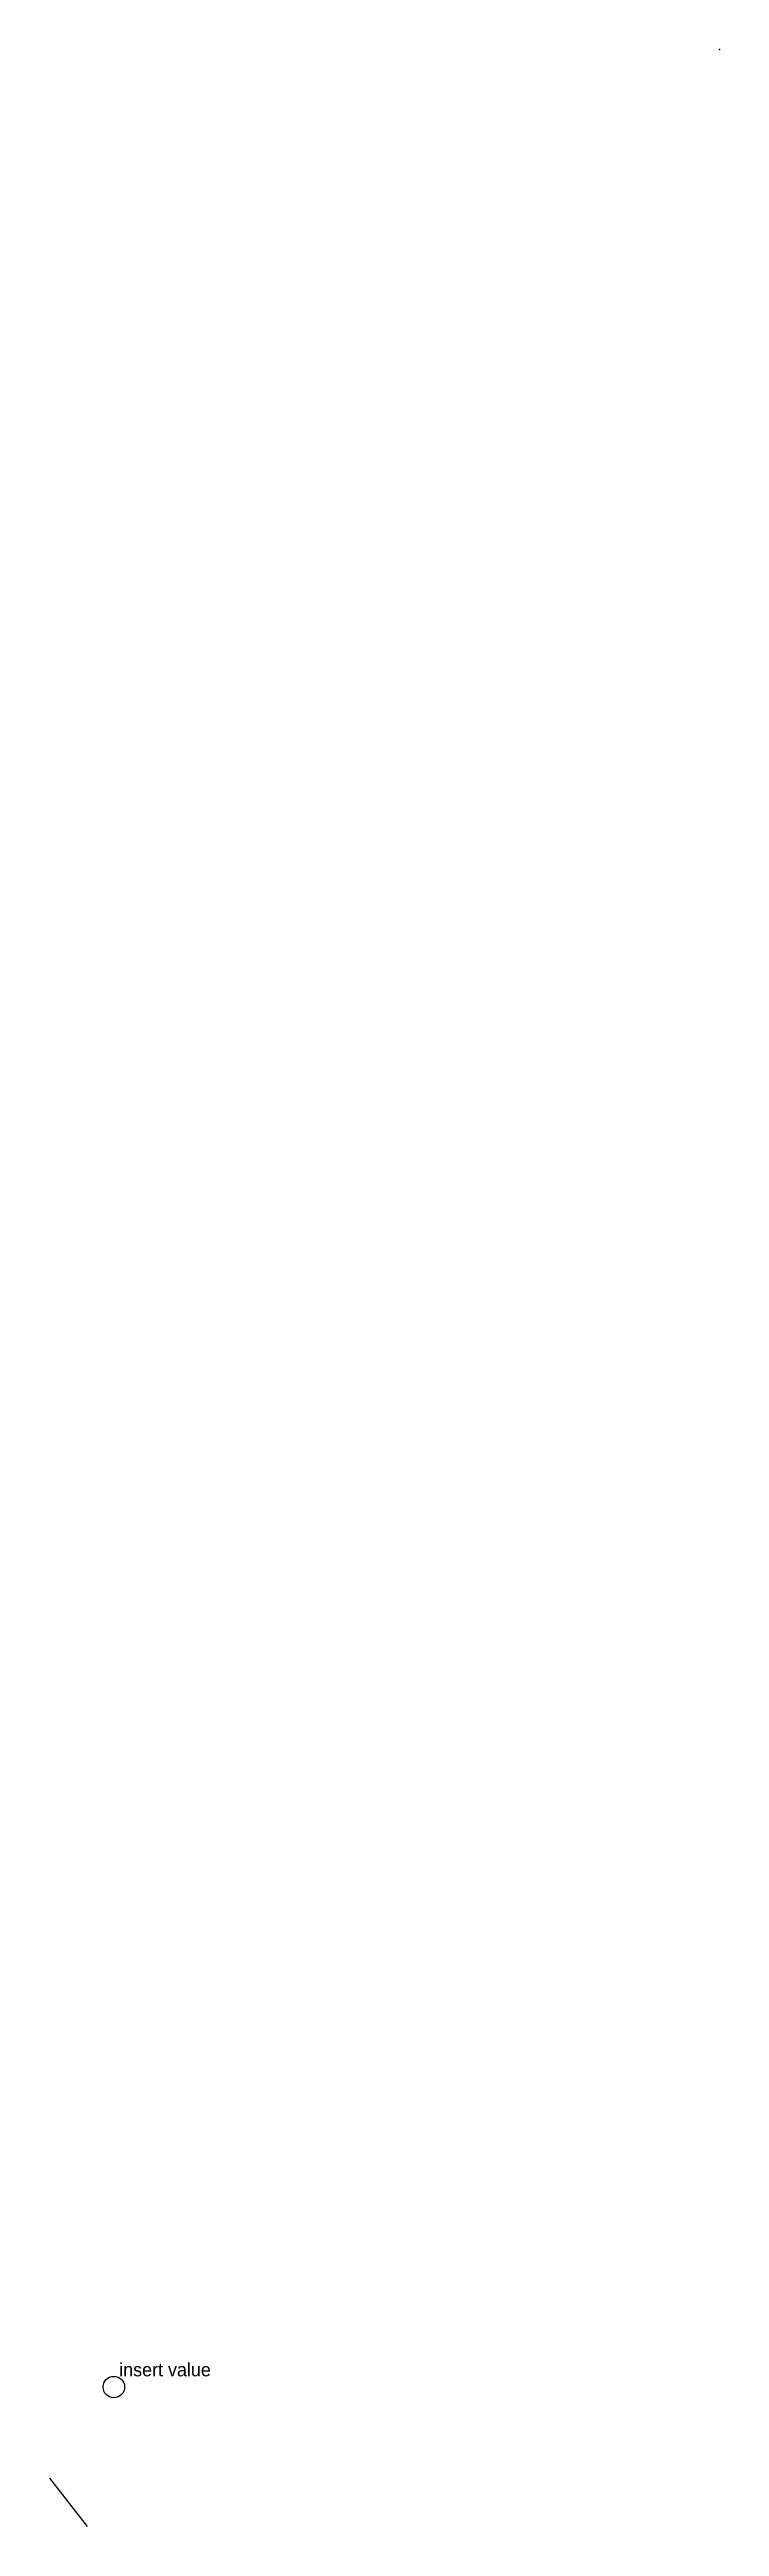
# Model space of a CAD drawing. Header units: metres. Extents: x -2 to 123, y -6 to 456.
import ezdxf

# ---------------------------------------------------------------- set-up
doc = ezdxf.new("R2010")
doc.units = ezdxf.units.M

# ---------------------------------------------------------------- blocks, each defined once
blk = doc.blocks.new('COMMON_BLOCK')
blk.add_circle((0, 0), 2)
blk.add_attdef('TAG', (1, 2), '', height=2.5)

msp = doc.modelspace()

# ---------------------------------------------------------------- linework, layer by layer
msp.add_line((-2, 3, 4), (5, -6, 7))
msp.add_point((123, 456, 789))

# ---------------------------------------------------------------- block references
msp.add_blockref('COMMON_BLOCK', (10, 20)).add_auto_attribs({'TAG': 'insert value'})

doc.saveas('drawing.dxf')
